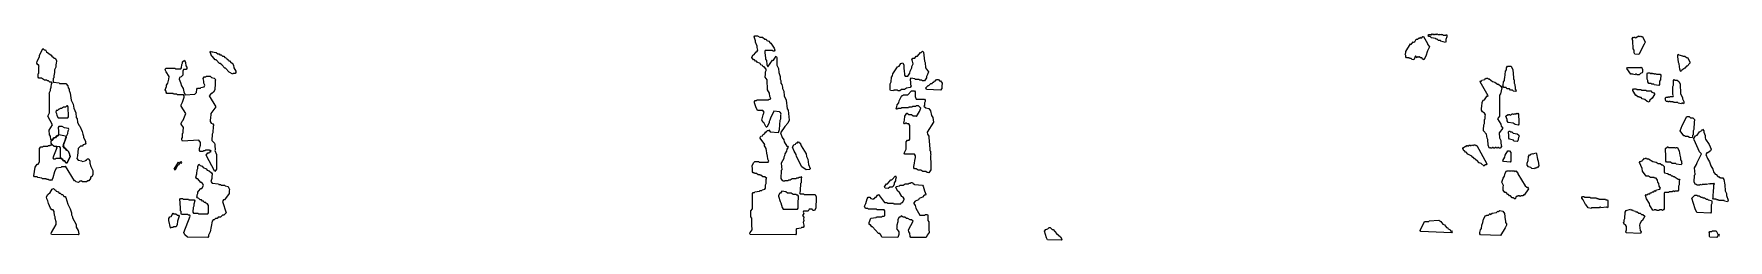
# Model space of a CAD drawing. Header units: millimetres. Extents: x 0 to 7005, y 0 to 855.
import ezdxf

# ---------------------------------------------------------------- set-up
doc = ezdxf.new("R2010")
doc.units = ezdxf.units.MM
doc.layers.add('K', color=7, linetype='Continuous')

msp = doc.modelspace()

# ---------------------------------------------------------------- linework, layer by layer
at = {"layer": 'K'}
for points in [[(2961.7, 31.6), (2970, 42.6), (2970, 50.7), (2968.3, 53.5), (2968.3, 91.8), (2965, 97.3), (2965, 122), (2971.7, 130.2), (2971.7, 193.2), (2974.2, 197.3), (2979.2, 197.3), (2980.9, 200.1), (3000.9, 202.8), (3002.5, 205.6), (3009.2, 205.6), (3010.9, 208.3), (3022.5, 211), (3025, 215.1), (3025, 228.8), (3028.3, 234.2), (3028.3, 253.4), (3030, 256.1), (3022.6, 262.9), (3014.2, 262.9), (3009.2, 268.3), (3004.2, 268.3), (3002.5, 271.1), (2994.2, 271.1), (2987.6, 276.5), (2979.2, 276.5), (2977.5, 279.3), (2974.2, 279.3), (2971.7, 283.5), (2971.7, 299.9), (2970, 302.6), (2970, 308.2), (2975.9, 320.5), (2980.9, 326), (2997.7, 326), (2999.3, 323.3), (3035.9, 323.3), (3038.3, 327.3), (3035, 335.5), (3033.3, 349.2), (3031.7, 351.9), (3028.3, 379.3), (3020, 393), (3021.7, 395.8), (3003.3, 423.1), (3003.3, 425.9), (3005.9, 430.1), (3012.5, 432.8), (3015.9, 438.3), (3020.9, 441), (3025.9, 449.2), (3029.2, 449.2), (3032.5, 454.7), (3037.5, 454.7), (3039.3, 457.6), (3044.3, 449.2), (3079.2, 446.5), (3083.3, 458.8), (3085, 497.1), (3088.3, 502.6), (3088.3, 519), (3090, 521.7), (3087.5, 528.5), (3084.2, 528.5), (3082.5, 531.2), (3059.3, 533.9), (3045.2, 505.2), (3043.5, 497), (3040.2, 491.6), (3040.2, 486.1), (3031, 468.2), (3029.2, 468.2), (3025.9, 471), (3017.5, 487.4), (3015.9, 487.4), (3010, 497), (3015, 519), (3020, 529.9), (3014.2, 536.7), (2992.5, 536.7), (2985, 551.8), (2980, 568.2), (2980, 573.8), (2982.5, 577.9), (2987.5, 577.9), (2989.2, 580.7), (3037.5, 580.7), (3039.2, 583.4), (3044.2, 583.4), (3046.7, 587.4), (3043.3, 595.6), (3041.7, 609.3), (3033.3, 623), (3031.7, 664.1), (3023.3, 675), (3023.3, 680.5), (3025, 683.3), (3025, 697), (3028.3, 702.5), (3028.3, 707.9), (3019.2, 717.4), (3015.9, 717.4), (3012.5, 722.9), (3005.9, 725.6), (3002.5, 731.1), (2990.9, 736.6), (2987.5, 742), (2984.2, 742), (2979.2, 747.5), (2975.9, 747.5), (2968.3, 757.2), (2972.5, 766.8), (2977.5, 769.6), (2985.9, 780.6), (2989.2, 780.6), (2993.3, 787.3), (2990, 798.2), (2990, 803.7), (2983.3, 820.1), (2983.3, 825.6), (2978.3, 842.1), (2980.9, 846.3), (2992.6, 846.3), (3001, 840.8), (3012.6, 840.8), (3022.6, 832.6), (3027.7, 832.6), (3031, 827.1), (3039.3, 824.4), (3042.7, 818.9), (3047.7, 816.1), (3060.2, 795.6), (3063.5, 787.3), (3061, 783.1), (3055.9, 783.1), (3054.2, 785.8), (3024.3, 785.8), (3021.9, 781.8), (3021.9, 773.6), (3023.5, 770.9), (3025.2, 749), (3028.5, 743.5), (3030.2, 727.1), (3034.3, 717.7), (3054.2, 745), (3057.5, 745), (3065.9, 758.6), (3069.3, 761.4), (3071.9, 757.2), (3071.9, 724.4), (3078.5, 710.7), (3080.2, 694.2), (3085.2, 677.8), (3085.2, 666.9), (3088.5, 661.4), (3088.5, 650.4), (3091.9, 645), (3095.2, 634), (3095.2, 628.5), (3100.2, 617.6), (3101.9, 598.4), (3110.2, 579.2), (3115.2, 543.6), (3118.5, 538.2), (3123.5, 497), (3117.7, 484.7), (3104.3, 471), (3086.9, 445), (3093.5, 425.9), (3100.2, 415), (3101.9, 406.7), (3112.7, 389), (3116, 389), (3118.6, 384.8), (3113.5, 376.6), (3111.9, 368.3), (3105.2, 357.4), (3103.5, 349.2), (3100.2, 343.7), (3100.2, 338.2), (3090.2, 319.1), (3091.9, 291.7), (3090.2, 288.9), (3088.5, 256.1), (3094.3, 246.6), (3102.6, 243.9), (3104.2, 246.6), (3119.2, 246.6), (3120.9, 249.4), (3127.6, 249.4), (3135.9, 254.8), (3152.5, 254.8), (3154.2, 257.6), (3160.9, 257.6), (3162.5, 260.3), (3169.2, 260.3), (3170.9, 263.2), (3173.5, 258.9), (3171.9, 253.4), (3171.9, 236.9), (3170.2, 234.2), (3170.2, 220.5), (3168.5, 217.8), (3168.5, 201.3), (3165.2, 195.9), (3167.7, 191.9), (3182.7, 191.9), (3184.3, 189.1), (3231, 189.1), (3235.2, 179.5), (3235.2, 154.8), (3233.5, 152), (3233.5, 132.9), (3227.7, 123.2), (3220.9, 123.2), (3217.5, 128.7), (3206, 128.7), (3201, 120.5), (3182.7, 120.5), (3180.2, 116.5), (3183.6, 111), (3178.6, 102.8), (3183.5, 94.6), (3181.9, 86.4), (3183.5, 80.9), (3180.2, 72.7), (3183.5, 61.7), (3183.5, 56.2), (3181, 52), (3174.3, 52), (3172.7, 49.3), (3152.7, 46.6), (3150.2, 42.5), (3151.9, 39.8), (3151.9, 26.1), (3149.3, 21.9), (2961.7, 23.3), (2960, 26.1), (2961.7, 31.6)], [(5694.2, 753), (5687.5, 753), (5685.9, 755.7), (5675.9, 755.7), (5673.3, 759.9), (5673.3, 765.4), (5670, 770.9), (5673.3, 776.4), (5673.3, 781.9), (5692.6, 813.5), (5694.3, 810.8), (5702.6, 821.7), (5704.3, 819), (5705.9, 821.6), (5709.2, 821.6), (5715.9, 832.6), (5720.9, 832.6), (5727.6, 838.1), (5730.9, 835.4), (5734.3, 840.9), (5736, 838.1), (5739.2, 838.1), (5742.5, 843.5), (5746, 843.5), (5761.9, 814.7), (5761.9, 812), (5770.2, 801), (5761.9, 784.5), (5755.2, 762.6), (5747.6, 747.5), (5742.5, 750.3), (5739.2, 755.7), (5732.5, 755.7), (5729.3, 761.1), (5727.7, 758.5), (5724.2, 758.5), (5722.6, 761.1), (5719.3, 755.6), (5712.6, 763.8), (5706, 747.5), (5698.4, 748.9), (5694.2, 753)], [(5815.9, 826.9), (5807.6, 826.9), (5802.6, 832.4), (5797.5, 832.4), (5795.9, 835.1), (5779.2, 837.9), (5772.6, 843.3), (5767.5, 843.3), (5765, 847.5), (5767.5, 851.7), (5776, 851.7), (5777.6, 849.1), (5780.9, 854.5), (5784.3, 851.7), (5787.5, 851.7), (5789.3, 854.6), (5791, 851.7), (5794.2, 851.7), (5795.9, 854.5), (5799.3, 851.8), (5802.6, 854.5), (5804.3, 851.7), (5814.2, 851.7), (5815.9, 854.6), (5817.7, 851.7), (5826, 851.7), (5827.7, 849), (5837.5, 849), (5839.3, 851.8), (5841.9, 847.6), (5841.9, 842.1), (5838.5, 831.1), (5838.5, 822.9), (5836, 818.7), (5817.5, 824.2), (5815.9, 826.9)], [(6616.7, 776.3), (6616.7, 787.3), (6613.3, 792.7), (6611.7, 825.6), (6608.3, 833.9), (6612.6, 840.8), (6615.9, 838.1), (6617.5, 840.8), (6621, 840.8), (6622.6, 838.1), (6636, 846.3), (6637.6, 843.6), (6642.6, 846.3), (6644.3, 843.5), (6651, 843.5), (6661.9, 820.2), (6658.5, 811.9), (6636, 769.4), (6620, 770.8), (6616.7, 776.3)], [(170.9, 246.4), (167.5, 246.4), (130.9, 306.6), (127.6, 303.9), (114.3, 303.9), (112.7, 301.2), (92.7, 298.5), (85.2, 283.5), (78.5, 258.8), (72.6, 246.3), (70.9, 249.2), (62.5, 249.2), (60.9, 251.9), (52.5, 251.9), (50.9, 254.6), (34.2, 254.6), (32.5, 257.4), (15.9, 260.1), (14.2, 262.9), (2.5, 262.9), (0, 267), (5, 302.7), (14.2, 315.1), (17.5, 315.1), (23.3, 324.6), (23.3, 379.4), (29.2, 386.3), (37.5, 386.3), (39.2, 389), (57.5, 389), (59.2, 391.7), (67.5, 391.7), (69.2, 394.5), (77.6, 394.5), (82.6, 389), (91, 389), (95.2, 382.1), (78.5, 341), (81, 337), (89.2, 337), (90.9, 339.7), (112.7, 339.7), (114.3, 337), (117.7, 337), (122.7, 328.8), (127.7, 328.8), (132.7, 320.6), (137.5, 320.6), (150, 346.5), (148.3, 349.2), (148.3, 354.7), (142.5, 366.9), (137.6, 372.4), (134.2, 372.4), (129.2, 380.6), (125.9, 380.6), (121.7, 387.5), (123.3, 401.3), (128.3, 409.5), (133.3, 428.6), (140, 442.3), (141.7, 453.3), (145, 458.7), (142.5, 462.7), (125.9, 465.5), (117.6, 471), (102.7, 471), (100.2, 466.9), (100.2, 461.5), (101.9, 458.8), (101.9, 436.8), (99.3, 432.6), (94.3, 432.6), (89.3, 424.4), (84.3, 424.4), (74.3, 413.4), (70, 417.6), (68.3, 431.3), (65, 436.8), (63.3, 456), (76.7, 477.9), (58.3, 513.5), (65, 527.2), (65, 606.6), (63.3, 609.3), (68.3, 620.3), (68.3, 625.8), (71.7, 634), (73.3, 647.7), (75, 650.4), (72.5, 654.4), (65.9, 654.4), (60.9, 659.9), (55.9, 659.9), (54.2, 662.6), (44.2, 662.6), (30.9, 670.8), (20.9, 670.8), (18.3, 675), (18.3, 688.8), (20, 691.5), (20, 718.9), (21.7, 721.6), (19.2, 725.6), (15.9, 725.6), (11.7, 732.5), (13.3, 740.8), (23.3, 759.9), (23.3, 765.4), (37.6, 794.3), (42.6, 788.8), (47.7, 788.8), (52.7, 780.5), (71, 766.8), (76, 758.7), (79.3, 758.7), (82.7, 753.2), (87.7, 753.2), (93.5, 743.5), (91.9, 729.8), (90.2, 727), (90.2, 716.1), (85.2, 705.1), (85.2, 694.2), (81.9, 680.5), (81.9, 672.3), (80.2, 669.5), (80.2, 661.3), (78.6, 658.6), (81, 654.6), (104.3, 651.9), (106, 649.1), (132.7, 649.1), (140.2, 639.5), (141.9, 631.3), (145.2, 625.8), (145.2, 620.3), (150.2, 609.4), (153.5, 579.2), (161.9, 562.8), (165.2, 546.4), (173.5, 527.2), (175.2, 508.1), (178.5, 502.6), (180.2, 488.9), (186, 476.6), (190.2, 472.5), (200.2, 450.5), (201.9, 439.6), (205.2, 431.4), (205.2, 425.9), (213.5, 409.5), (213.5, 404), (215.2, 401.2), (212.7, 397), (204.3, 394.3), (199.3, 388.8), (192.6, 388.8), (183.5, 379.3), (180.2, 349.2), (176.9, 338.3), (182.7, 331.5), (197.7, 328.8), (199.3, 326), (212.5, 328.8), (214.2, 331.5), (217.5, 331.5), (220.9, 337), (227.7, 337), (231.9, 327.3), (231.9, 319.1), (235.2, 305.4), (243.5, 289), (243.5, 272.5), (239.3, 262.9), (236, 262.9), (233.5, 258.8), (233.5, 256.1), (227.7, 246.4), (222.6, 246.4), (217.6, 241), (200.9, 241), (196, 246.4), (194.3, 243.7), (189.3, 243.7), (184.3, 238.2), (174.2, 241), (170.9, 246.4)], [(792.6, 711.9), (789.2, 711.9), (777.5, 725.6), (770.9, 731.1), (767.6, 731.1), (754.2, 747.5), (749.2, 747.5), (739.2, 761.2), (735.9, 761.2), (728.3, 779.1), (730.9, 783.3), (734.2, 780.6), (735.9, 783.4), (737.7, 780.5), (754.3, 777.8), (761, 772.3), (766, 772.3), (769.3, 766.9), (774.3, 766.9), (779.3, 761.4), (786, 761.4), (789.3, 755.9), (796, 753.2), (799.3, 747.7), (802.7, 747.7), (806, 742.2), (809.3, 742.2), (816, 734), (819.3, 734), (825.2, 724.4), (826.9, 713.4), (835.2, 699.7), (835.2, 694.2), (832.7, 690), (824.3, 690), (822.6, 687.2), (807.5, 695.5), (792.6, 711.9)], [(3540, 647.7), (3545, 655.9), (3546.7, 675.1), (3550, 680.6), (3551.7, 688.8), (3570.9, 717.6), (3577.5, 720.3), (3584.2, 731.3), (3592.7, 734), (3596.9, 724.3), (3596.9, 707.9), (3598.5, 705.2), (3600.2, 683.3), (3602.7, 679.2), (3614.2, 679.2), (3621.7, 691.5), (3623.3, 699.7), (3630, 713.4), (3630, 718.9), (3635, 729.8), (3633.3, 740.7), (3630, 746.2), (3634.2, 753.2), (3642.5, 753.2), (3647.5, 761.4), (3654.2, 761.4), (3665.9, 777.8), (3669.2, 777.8), (3674.3, 783.3), (3678.5, 779.1), (3681.9, 740.8), (3685.2, 735.3), (3686.9, 713.4), (3698.5, 697), (3695.2, 686), (3690.2, 677.8), (3690.2, 672.3), (3682.7, 659.9), (3672.5, 659.9), (3670.9, 662.6), (3662.5, 662.6), (3660.9, 665.4), (3644.2, 665.4), (3642.5, 668.1), (3626, 670.8), (3623.5, 666.8), (3623.5, 661.4), (3625.2, 658.6), (3625.2, 644.9), (3626.9, 639.4), (3622.7, 632.5), (3607.6, 629.8), (3599.3, 624.3), (3587.6, 624.3), (3581, 618.8), (3572.5, 618.8), (3570.9, 621.5), (3556, 621.5), (3554.3, 618.8), (3541.7, 620.2), (3540, 623), (3540, 647.7)], [(730.9, 364.4), (733.3, 368.4), (730.9, 372.3), (727.6, 369.6), (725.9, 372.4), (709.3, 372.4), (707.7, 369.6), (701, 369.6), (699.3, 366.9), (687.5, 366.9), (685, 371.1), (685, 379.3), (688.3, 393), (688.3, 403.9), (682.5, 413.5), (614.2, 410.7), (611.7, 414.9), (611.7, 420.4), (615, 425.9), (615, 442.3), (616.7, 445.1), (616.7, 458.8), (618.3, 461.5), (618.3, 466.9), (608.3, 480.6), (608.3, 483.4), (612.5, 493), (616.7, 497.1), (628.3, 524.4), (608.3, 554.5), (608.3, 560.1), (615, 571), (621.7, 592.9), (621.7, 598.3), (619.2, 602.4), (592.5, 602.4), (590.9, 605.1), (577.5, 605.1), (575.9, 607.9), (549.2, 607.9), (546.7, 612.1), (548.3, 614.8), (543.3, 623), (548.3, 636.7), (548.3, 642.2), (553.3, 650.4), (558.3, 666.8), (560, 677.8), (546.7, 696.9), (543.3, 705.2), (545.9, 712.1), (584.3, 712.1), (586, 709.4), (607.5, 709.4), (610, 713.4), (611.7, 727.1), (615, 732.6), (615, 738.1), (622.6, 745), (626.9, 735.3), (628.5, 721.6), (631.9, 716.1), (631.9, 710.6), (629.3, 706.4), (619.3, 706.4), (615.2, 699.7), (615.2, 683.2), (609.3, 676.3), (602.7, 673.6), (600.2, 666.8), (606.9, 653.2), (610.2, 639.5), (616.9, 628.5), (620.2, 614.8), (626, 602.6), (665.9, 605.3), (671.7, 612.1), (673.3, 625.8), (675.9, 630), (689.2, 630), (690.9, 632.7), (704.2, 635.4), (706.7, 642.2), (703.3, 650.4), (703.3, 658.6), (700, 669.6), (704.2, 676.5), (710.9, 676.5), (712.5, 679.2), (729.3, 679.2), (734.3, 673.8), (746, 671), (751.9, 664.1), (750.2, 661.3), (750.2, 636.7), (748.5, 633.9), (748.5, 623), (742.7, 613.4), (736, 607.9), (732.7, 607.9), (725.2, 598.4), (751.9, 551.8), (731.9, 524.4), (730.2, 502.5), (728.5, 499.8), (728.5, 491.6), (732.7, 484.8), (739.3, 482.1), (743.6, 475.2), (741.9, 472.4), (740.2, 445), (736.9, 439.5), (735.2, 412.2), (746.9, 401.3), (748.5, 395.8), (748.5, 384.8), (750.2, 382.1), (750.2, 373.8), (748.5, 371.1), (755.2, 354.7), (755.2, 294.4), (747.6, 284.7), (711.7, 352), (719.2, 361.6), (724.2, 361.6), (727.6, 367.2), (730.9, 364.4)], [(6105.9, 621.5), (6100.9, 627), (6090.9, 627), (6087.5, 632.5), (6077.5, 632.5), (6073.3, 639.4), (6075, 642.2), (6076.7, 655.9), (6080, 661.4), (6080, 669.6), (6081.7, 672.3), (6085, 699.7), (6088.3, 705.2), (6088.3, 713.4), (6092.5, 720.3), (6107.7, 720.3), (6115.2, 705.2), (6115.2, 699.7), (6116.9, 697), (6116.9, 683.3), (6118.5, 680.5), (6118.5, 666.9), (6120.2, 664.1), (6120.2, 650.4), (6123.5, 645), (6123.5, 639.5), (6125.2, 636.7), (6125.2, 625.8), (6128.6, 620.3), (6126, 616.1), (6118.4, 617.4), (6114.2, 621.5), (6105.9, 621.5)], [(6602.6, 687.3), (6586.7, 710.6), (6589.2, 714.8), (6644.2, 714.8), (6645.9, 717.7), (6651.9, 707.9), (6651.9, 696.9), (6649.3, 692.8), (6642.7, 690), (6637.6, 684.5), (6627.5, 684.5), (6625.9, 687.3), (6622.7, 687.3), (6621, 684.5), (6609.2, 687.3), (6607.6, 689.9), (6606, 687.3), (6602.6, 687.3)], [(6803.3, 729.8), (6800, 735.3), (6800, 740.7), (6798.3, 743.5), (6796.7, 765.4), (6799.3, 769.7), (6801, 766.9), (6816, 764.1), (6817.7, 761.4), (6826, 761.4), (6832.6, 755.9), (6837.7, 755.9), (6846.9, 738), (6846.9, 732.5), (6836, 720.1), (6832.7, 720.1), (6826, 711.9), (6814.3, 703.7), (6811, 698.2), (6808.4, 699.6), (6805, 707.9), (6803.3, 729.8)], [(3688.3, 631.3), (3697.6, 640.9), (3700.9, 640.9), (3709.2, 649.1), (3714.2, 649.1), (3717.5, 654.6), (3720.9, 654.6), (3724.2, 660.1), (3727.6, 660.1), (3732.6, 665.6), (3741, 665.6), (3744.3, 660.1), (3749.3, 660.1), (3755.2, 650.4), (3755.2, 644.9), (3753.5, 642.2), (3753.5, 628.5), (3749.3, 621.5), (3690.9, 624.3), (3688.3, 631.3)], [(5993.3, 453.2), (5993.3, 467), (5995, 469.7), (5995, 477.9), (5998.3, 483.4), (5998.3, 499.8), (6000, 502.6), (6000, 513.5), (6001.7, 519), (5997.5, 525.7), (5989.2, 531.2), (5985, 538.1), (5985, 549.1), (5986.7, 551.9), (5988.3, 571), (5994.2, 580.7), (5997.6, 580.7), (6009.3, 597.2), (6010.9, 594.5), (6013.3, 598.4), (5980, 655.9), (5982.6, 660.2), (5984.3, 657.4), (5987.5, 662.8), (5999.2, 665.5), (6002.6, 671.1), (6004.3, 668.4), (6005.9, 671), (6011, 671), (6012.7, 668.3), (6017.6, 668.3), (6031, 657.3), (6041, 654.6), (6051, 646.4), (6056, 646.4), (6066, 638.1), (6070.2, 631.2), (6063.5, 606.5), (6060.2, 601.1), (6060.2, 513.5), (6051.9, 502.5), (6065.2, 480.7), (6066.9, 472.5), (6073.6, 464.2), (6058.5, 445), (6060.2, 423.2), (6065.2, 412.2), (6065.2, 401.2), (6068.5, 387.5), (6062.7, 380.6), (6057.5, 380.6), (6055.9, 383.3), (6052.7, 383.3), (6051, 380.6), (6047.5, 380.6), (6045.9, 383.3), (6042.7, 383.3), (6041, 380.6), (6035.9, 380.6), (6034.2, 383.3), (6031, 383.3), (6029.3, 380.6), (6024.2, 380.6), (6022.6, 383.3), (6019.3, 380.6), (6016.7, 382), (6013.3, 393), (6011.7, 417.6), (6008.3, 423.1), (6006.7, 439.5), (5993.3, 453.2)], [(6677.5, 648.9), (6673.3, 655.8), (6673.3, 661.3), (6670, 666.8), (6670, 688.8), (6672.5, 692.9), (6682.7, 692.9), (6684.3, 690.2), (6687.6, 690.2), (6691, 693), (6692.7, 690.2), (6701, 690.2), (6702.6, 687.5), (6707.6, 690.2), (6709.3, 687.5), (6724.3, 687.5), (6726.9, 683.3), (6726.9, 675), (6725.2, 672.3), (6725.2, 664.1), (6721.9, 658.6), (6721.9, 644.9), (6719.3, 640.7), (6699.2, 643.5), (6697.5, 646.2), (6689.2, 646.2), (6687.5, 648.9), (6677.5, 648.9)], [(6779.2, 569.5), (6777.5, 572.3), (6767.5, 572.3), (6765.9, 575), (6761, 575), (6759.3, 572.2), (6757.5, 575), (6749.2, 575), (6746.7, 579.2), (6746.7, 584.7), (6745, 587.4), (6747.5, 591.6), (6757.5, 591.6), (6759.2, 594.4), (6762.6, 591.7), (6764.2, 594.4), (6777.5, 594.4), (6780, 598.4), (6776.7, 603.8), (6776.7, 636.7), (6780, 642.2), (6780, 661.4), (6782.6, 665.6), (6786, 662.8), (6794.3, 662.8), (6801, 657.3), (6806.9, 647.7), (6808.5, 606.6), (6816.9, 590.2), (6816.9, 584.7), (6821.9, 573.8), (6821.9, 568.2), (6819.3, 564), (6817.5, 566.8), (6814.3, 566.8), (6812.7, 564), (6799.2, 566.8), (6797.5, 569.5), (6787.5, 569.5), (6785.9, 572.2), (6784.3, 569.5), (6779.2, 569.5)], [(3675.9, 284.8), (3667.6, 290.2), (3655.9, 290.2), (3647.6, 295.7), (3640.9, 295.7), (3638.3, 299.9), (3638.3, 308.2), (3640, 310.9), (3643.3, 338.3), (3645, 341), (3645, 349.2), (3640.9, 356), (3600.9, 356), (3598.3, 360.2), (3606.7, 376.6), (3606.7, 406.7), (3612.6, 413.7), (3619.2, 413.7), (3621.7, 417.7), (3621.7, 475.1), (3617.5, 481.9), (3609.2, 481.9), (3607.5, 484.6), (3604.3, 484.6), (3602.7, 481.9), (3599.2, 481.9), (3596.7, 486.1), (3600, 497.1), (3601.7, 513.5), (3609.2, 525.9), (3611, 525.9), (3617.6, 520.4), (3629.3, 520.4), (3636, 515), (3647.7, 515), (3649.3, 512.3), (3661.7, 532.7), (3666.7, 546.3), (3657.6, 555.8), (3647.7, 555.8), (3646, 553.1), (3632.7, 553.1), (3631, 550.4), (3617.7, 550.4), (3616, 547.6), (3587.7, 547.6), (3586, 544.9), (3572.7, 544.9), (3571, 542.1), (3567.5, 542.1), (3565, 546.4), (3568.3, 551.9), (3570, 560.1), (3576.7, 568.3), (3578.3, 576.5), (3589.2, 599.8), (3592.5, 599.8), (3594.2, 602.6), (3614.2, 602.6), (3629.2, 619), (3641, 619), (3643.5, 614.8), (3643.5, 595.7), (3647.7, 583.4), (3682.7, 583.4), (3685.2, 579.2), (3685.2, 573.7), (3681.9, 568.2), (3681.9, 557.3), (3680.2, 554.6), (3687.7, 547.8), (3701, 545.1), (3706.9, 535.4), (3711.9, 516.3), (3716.9, 508.1), (3720.2, 488.8), (3693.5, 447.8), (3695.2, 439.6), (3700.2, 431.4), (3701.9, 404), (3703.5, 401.3), (3703.5, 387.6), (3705.2, 384.8), (3705.2, 371.1), (3706.9, 368.4), (3706.9, 357.5), (3708.5, 354.7), (3706.9, 349.2), (3706.9, 332.8), (3708.5, 330.1), (3708.5, 291.7), (3701, 279.3), (3693.4, 280.7), (3687.6, 284.8), (3675.9, 284.8)], [(6637.5, 594.2), (6632.6, 594.2), (6627.6, 599.6), (6624.2, 599.6), (6611.7, 620.3), (6611.7, 623), (6614.2, 627.2), (6626, 627.2), (6627.7, 624.5), (6646, 624.5), (6647.7, 621.7), (6666, 621.7), (6667.7, 619), (6686, 619), (6689.3, 613.5), (6697.7, 610.8), (6700.2, 606.6), (6700.2, 603.8), (6691, 588.7), (6681.9, 579.2), (6679.3, 572.2), (6670.9, 575), (6660.9, 583.2), (6649.2, 586), (6645.9, 591.4), (6639.2, 591.4), (6637.5, 594.2)], [(140.9, 506.7), (143.3, 510.8), (141.7, 551.8), (139.2, 555.8), (136, 555.8), (131, 550.4), (122.6, 550.4), (114.3, 544.9), (109.3, 544.9), (107.7, 542.1), (102.6, 542.1), (97.6, 536.7), (92.7, 536.7), (90.2, 529.9), (93.5, 524.5), (95.2, 516.3), (101, 506.7), (140.9, 506.7)], [(6091.7, 494.3), (6091.7, 499.8), (6086.7, 513.5), (6094.3, 520.5), (6097.6, 517.8), (6099.2, 520.4), (6102.7, 520.4), (6104.3, 517.7), (6112.6, 523.2), (6116, 523.2), (6117.6, 520.5), (6119.2, 523.2), (6127.5, 523.2), (6129.2, 526), (6132.6, 523.2), (6136, 526), (6138.5, 521.7), (6138.5, 508), (6140.2, 505.3), (6140.2, 480.6), (6137.7, 476.4), (6124.2, 479.2), (6115.9, 484.6), (6095.9, 487.4), (6091.7, 494.3)], [(6815, 475.2), (6834.2, 512.2), (6844.3, 512.2), (6849.3, 506.7), (6859.3, 506.7), (6866.9, 499.8), (6866.9, 494.3), (6865.2, 491.6), (6865.2, 475.1), (6863.5, 472.4), (6863.5, 458.7), (6860.2, 453.2), (6860.2, 436.8), (6858.5, 434.1), (6858.5, 428.6), (6856, 424.4), (6845.1, 425.8), (6839.2, 429.9), (6827.5, 429.9), (6825.9, 432.6), (6822.6, 432.6), (6806.7, 453.2), (6815, 475.2)], [(131.7, 321.7), (127.5, 328.6), (122.5, 328.6), (117.5, 336.8), (114.2, 336.8), (110, 343.7), (110, 382), (107.5, 386.1), (82.6, 388.8), (75.9, 394.3), (71.7, 401.2), (71.7, 409.5), (84.2, 424.6), (89.2, 424.6), (94.2, 432.8), (99.2, 432.8), (102.6, 438.3), (131, 432.8), (133.5, 425.9), (121.9, 395.7), (121.9, 387.6), (126, 380.8), (129.3, 380.8), (134.3, 372.6), (137.6, 372.6), (142.7, 367.1), (150.2, 346.5), (137.7, 320.3), (131.7, 321.7)], [(6098.3, 439.5), (6096.7, 442.3), (6096.7, 447.8), (6099.2, 452), (6104.3, 452), (6106, 449.2), (6111, 449.2), (6116, 443.8), (6132.6, 441), (6139.3, 435.5), (6141.9, 431.4), (6138.5, 425.8), (6135.2, 412.1), (6132.7, 408), (6119.2, 410.7), (6117.5, 413.5), (6100.9, 418.9), (6098.3, 423.1), (6098.3, 439.5)], [(6943.3, 176.7), (6945, 209.6), (6946.7, 212.3), (6946.7, 228.8), (6948.3, 231.5), (6945.9, 235.4), (6944.3, 232.7), (6931, 232.7), (6929.3, 229.9), (6927.6, 232.7), (6915.9, 230), (6912.6, 232.7), (6911, 230), (6897.7, 230), (6896, 227.2), (6889.3, 230), (6887.7, 227.3), (6875.9, 227.3), (6874.2, 230), (6870.9, 230), (6865, 239.7), (6866.7, 269.8), (6868.3, 272.6), (6866.7, 299.9), (6875, 313.7), (6876.7, 321.9), (6895, 357.4), (6886.7, 365.6), (6865, 414.9), (6863.3, 420.4), (6870.9, 432.8), (6877.5, 435.5), (6887.5, 449.2), (6895.9, 454.7), (6899.3, 460.3), (6905.2, 453.3), (6905.2, 447.8), (6910.2, 434.1), (6910.2, 423.2), (6911.9, 417.7), (6926.9, 395.8), (6935.2, 376.6), (6932.7, 369.7), (6921, 361.4), (6917.7, 361.4), (6913.5, 354.7), (6920.2, 338.3), (6928.5, 324.6), (6933.5, 308.2), (6941.9, 294.5), (6945.2, 283.5), (6951, 274), (6956, 271.3), (6962.7, 263.1), (6966, 263.1), (6969.3, 257.6), (6972.6, 260.4), (6974.3, 257.6), (6982.7, 257.6), (6986.9, 250.7), (6991.9, 228.7), (6993.5, 204.1), (6998.5, 193.2), (6998.5, 184.9), (7005.2, 165.8), (7002.7, 158.8), (6990.9, 161.6), (6989.2, 164.3), (6965.9, 164.3), (6964.2, 167), (6957.5, 167), (6955.9, 169.8), (6944.2, 169.8), (6941.7, 174), (6943.3, 176.7)], [(3175.9, 304), (3153.3, 346.4), (3151.7, 354.6), (3143.3, 368.3), (3136.7, 384.8), (3142.5, 394.5), (3149.2, 397.2), (3152.5, 402.7), (3157.5, 402.7), (3160.9, 408.3), (3164.3, 402.7), (3167.7, 402.7), (3171.9, 390.3), (3193.5, 357.5), (3195.2, 346.5), (3200.2, 335.5), (3203.5, 313.6), (3210.2, 297.2), (3207.7, 293), (3193.4, 291.6), (3175.9, 304)], [(5949.2, 342.3), (5945.9, 347.8), (5929.2, 356), (5922.6, 364.2), (5919.2, 364.2), (5915.9, 369.6), (5912.5, 369.6), (5908.3, 379.3), (5910.9, 383.5), (5919.3, 389.1), (5920.9, 386.4), (5924.2, 391.7), (5927.7, 391.7), (5929.3, 389.1), (5936, 394.5), (5937.7, 391.7), (5942.5, 391.7), (5944.2, 394.5), (5950.9, 391.8), (5952.5, 394.5), (5961, 394.5), (5962.7, 391.7), (5966, 391.7), (6006.9, 316.3), (6004.3, 312.1), (5999.3, 312.1), (5996, 306.6), (5984.2, 317.6), (5975.9, 320.4), (5965.9, 331.3), (5962.5, 331.3), (5959.2, 336.8), (5955.9, 336.8), (5952.5, 342.3), (5949.2, 342.3)], [(6106.9, 362.9), (6106.9, 327.3), (6104.3, 323.1), (6075.9, 325.8), (6073.3, 330), (6081.7, 343.8), (6083.3, 352), (6094.2, 369.8), (6101, 369.8), (6106.9, 362.9)], [(6184.2, 353.4), (6187.5, 353.4), (6189.2, 356.1), (6197.6, 358.9), (6199.3, 356.2), (6200.9, 358.9), (6211, 361.6), (6213.5, 357.5), (6216.9, 335.5), (6220.2, 327.3), (6221.9, 308.1), (6217.7, 301.2), (6214.3, 301.2), (6212.7, 298.5), (6206, 298.5), (6204.3, 295.7), (6193.4, 297.1), (6189.2, 301.2), (6179.2, 303.9), (6175, 310.8), (6175, 319.1), (6178.3, 330.1), (6180, 346.5), (6184.2, 353.4)], [(6746.7, 362.9), (6746.7, 379.4), (6754.2, 386.3), (6757.7, 386.3), (6759.3, 383.5), (6786, 383.5), (6787.6, 380.9), (6789.2, 383.5), (6796, 383.5), (6803.5, 368.4), (6805.2, 352), (6808.5, 341), (6808.5, 332.8), (6811.9, 327.3), (6811.9, 321.9), (6813.5, 319.1), (6811, 312.1), (6790.9, 314.9), (6789.2, 317.6), (6774.2, 317.6), (6767.6, 323.1), (6750.9, 323.1), (6748.3, 327.3), (6748.3, 360.1), (6746.7, 362.9)], [(599.4, 312.2), (594.3, 309.4), (588.5, 299.9), (584.3, 290.2), (580, 294.4), (597.6, 323.4), (601.9, 319.1), (599.4, 312.2)], [(644.2, 104), (637.5, 104), (635.9, 106.8), (610.9, 106.8), (608.3, 111), (608.3, 119.2), (606.7, 121.9), (606.7, 141.1), (605, 143.8), (605, 160.3), (603.3, 163), (603.3, 168.5), (605.9, 172.7), (616, 172.7), (617.7, 170), (639.3, 170), (641, 167.2), (662.7, 167.2), (665.2, 163), (661.9, 149.3), (661.9, 141.1), (658.5, 135.6), (658.5, 127.4), (656.9, 124.7), (656.9, 116.5), (659.3, 112.5), (679.3, 112.5), (681, 109.7), (719.2, 109.7), (721.7, 113.8), (721.7, 143.8), (717.5, 150.6), (714.2, 150.6), (710.9, 156.1), (704.2, 156.1), (700.9, 161.5), (697.6, 161.5), (692.6, 167), (687.6, 167), (682.5, 172.5), (675.9, 175.3), (673.3, 179.4), (675, 182.2), (675, 187.7), (678.3, 193.2), (678.3, 198.6), (680.9, 202.8), (690.9, 213.8), (694.2, 213.8), (701.7, 226), (699.2, 232.8), (694.2, 238.2), (690.9, 238.2), (677.6, 254.6), (674.2, 254.6), (670, 261.6), (673.3, 275.3), (675, 291.7), (678.3, 297.2), (678.3, 305.4), (682.6, 315.2), (687.7, 309.6), (696, 306.9), (699.3, 301.4), (712.7, 295.9), (716, 290.4), (724.3, 287.7), (734.3, 279.5), (736.9, 275.3), (736.9, 269.8), (735.2, 267), (735.2, 256.1), (731.9, 242.4), (737.7, 235.7), (762.7, 232.9), (764.3, 230.2), (772.7, 230.2), (774.3, 227.5), (789.3, 227.5), (791, 224.7), (802.7, 222), (805.2, 217.8), (808.5, 209.6), (806.9, 204.1), (806.9, 193.1), (792.7, 172.5), (787.6, 167), (784.3, 167), (780.2, 160.3), (795.2, 113.7), (786, 104), (779.3, 104), (771, 95.8), (762.6, 95.8), (757.6, 90.4), (751, 90.4), (746, 84.9), (741, 84.9), (736.9, 78.1), (728.5, 34.3), (721.9, 20.6), (721.9, 15.1), (719.3, 11), (635.1, 12.3), (624.2, 21.9), (620, 31.6), (646.7, 100), (644.2, 104)], [(610.2, 321.8), (607.6, 317.5), (605, 321.8), (607.6, 326.1), (610.2, 321.8)], [(6082.6, 197.1), (6075, 206.8), (6075, 220.5), (6076.7, 226), (6070, 239.7), (6075, 256.2), (6080, 264.4), (6083.3, 278.1), (6089.2, 287.7), (6094.3, 287.7), (6095.9, 285.1), (6097.5, 287.7), (6107.7, 287.7), (6109.3, 285.1), (6110.9, 287.7), (6121, 287.7), (6124.3, 285), (6127.6, 287.7), (6135.2, 278.1), (6135.2, 275.3), (6166, 224.7), (6172.6, 219.2), (6176, 219.2), (6180.2, 212.3), (6162.6, 186.1), (6160.9, 188.9), (6156, 183.5), (6147.7, 183.5), (6146, 180.7), (6142.6, 183.5), (6136, 183.5), (6134.3, 180.7), (6129.3, 180.7), (6124.3, 169.7), (6115.9, 175.2), (6112.6, 175.2), (6105.9, 183.5), (6100.9, 183.5), (6097.5, 188.9), (6094.2, 188.9), (6087.6, 197.1), (6082.6, 197.1)], [(6684.2, 197.4), (6687.6, 194.6), (6692.6, 200.1), (6697.6, 200.1), (6702.6, 205.6), (6705.9, 202.9), (6709.2, 208.3), (6722.5, 211), (6725, 215), (6720, 223.2), (6718.3, 234.2), (6715, 239.6), (6713.3, 247.9), (6707.5, 257.4), (6700.9, 257.4), (6699.2, 260.1), (6684.2, 260.1), (6675.9, 265.6), (6665.9, 265.6), (6651.7, 286.2), (6650, 297.2), (6638.3, 321.8), (6640.9, 326), (6649.2, 328.8), (6652.5, 334.2), (6655.9, 334.2), (6659.3, 339.8), (6660.9, 337.1), (6662.5, 339.7), (6667.7, 339.7), (6669.3, 337), (6676, 337), (6694.3, 326), (6707.6, 323.3), (6716, 317.8), (6724.3, 317.8), (6731, 312.3), (6734.3, 312.3), (6740.2, 305.4), (6740.2, 283.5), (6742.7, 279.5), (6754.3, 276.7), (6761, 271.3), (6766, 271.3), (6771, 265.8), (6776, 265.8), (6777.7, 263.1), (6782.6, 263.1), (6799.3, 252.1), (6802.7, 252.1), (6805.2, 247.9), (6803.5, 245.1), (6803.5, 228.7), (6800.2, 223.2), (6800.2, 206.8), (6797.7, 202.6), (6784.3, 202.6), (6782.6, 199.8), (6780.9, 202.6), (6776, 202.6), (6774.3, 199.9), (6761, 199.9), (6759.3, 197.1), (6742.7, 197.1), (6740.2, 193.1), (6740.2, 130.1), (6737.7, 126), (6734.3, 123.2), (6730.9, 126), (6721, 126), (6719.3, 123.2), (6709.2, 123.2), (6707.5, 126), (6699.3, 126), (6697.6, 123.2), (6693.4, 124.6), (6681.7, 143.8), (6680, 152), (6668.3, 171.2), (6663.3, 184.9), (6665.9, 189.2), (6669.3, 186.4), (6674.2, 191.9), (6680.9, 191.9), (6684.2, 197.4)], [(71.7, 26.1), (73.3, 31.6), (91.7, 64.5), (91.7, 75.4), (88.3, 89.1), (88.3, 97.3), (85, 102.8), (85, 108.2), (83.3, 111), (83.3, 119.2), (79.2, 126), (74.2, 126), (68.4, 132.8), (60, 152), (58.3, 163), (53.3, 171.2), (51.7, 179.5), (57.5, 189.1), (67.5, 197.3), (75.9, 211), (81, 213.8), (86, 208.3), (89.3, 208.3), (92.7, 202.8), (101, 200.1), (104.3, 194.6), (109.3, 194.6), (114.3, 189.1), (119.3, 189.1), (124.3, 180.9), (129.3, 180.9), (131.9, 176.7), (140.2, 149.4), (150.2, 130.2), (155.2, 113.7), (155.2, 105.5), (160.2, 97.3), (160.2, 91.9), (175.2, 64.5), (175.2, 53.5), (183.5, 39.8), (185.2, 26.1), (182.7, 21.9), (73.4, 23.3), (71.7, 26.1)], [(3492.6, 27.4), (3467.6, 54.8), (3464.2, 54.8), (3459.2, 63), (3455.9, 63), (3453.3, 67.2), (3453.3, 72.7), (3460.9, 90.6), (3482.5, 93.3), (3484.2, 96), (3505.9, 96), (3507.5, 98.8), (3515.9, 98.8), (3518.3, 102.8), (3518.3, 121.9), (3515.9, 126), (3485.9, 126), (3484.2, 128.7), (3449.2, 128.7), (3447.5, 131.4), (3439.2, 131.4), (3435, 141.1), (3440, 152.1), (3445, 171.3), (3449.2, 178.2), (3456, 178.2), (3461, 172.7), (3470.9, 170), (3472.5, 172.7), (3475.9, 172.7), (3479.2, 178.2), (3482.5, 178.2), (3487.5, 186.4), (3492.6, 189.2), (3517.7, 156.3), (3527.7, 156.3), (3529.3, 153.5), (3554.3, 153.5), (3556, 150.8), (3584.2, 150.8), (3587.5, 156.3), (3590.9, 156.3), (3598.3, 168.5), (3598.3, 171.2), (3594.2, 178), (3589.2, 180.7), (3579.2, 197.2), (3572.5, 202.7), (3563.3, 217.8), (3565.9, 222), (3579.2, 224.7), (3580.9, 227.5), (3594.2, 227.5), (3602.6, 232.9), (3615.9, 232.9), (3617.5, 235.7), (3624.2, 235.7), (3625.9, 238.4), (3632.7, 238.4), (3636, 232.9), (3639.3, 232.9), (3641, 230.2), (3674.3, 227.5), (3676.9, 223.3), (3681.9, 204.1), (3688.6, 190.4), (3686, 186.2), (3681, 186.2), (3674.3, 178), (3661, 172.5), (3657.7, 167), (3644.3, 161.6), (3638.5, 154.8), (3638.5, 152.1), (3643.5, 143.9), (3646.9, 132.9), (3662.7, 104.2), (3684.2, 104.2), (3685.9, 107), (3694.3, 107), (3696.9, 102.8), (3696.9, 80.9), (3700.2, 75.4), (3700.2, 39.8), (3701.9, 37.1), (3701.9, 31.6), (3693.5, 20.6), (3689.3, 11), (3625.9, 11), (3623.3, 15.1), (3621.7, 28.8), (3618.3, 34.3), (3616.7, 42.6), (3635, 78.1), (3629.2, 84.9), (3622.6, 84.9), (3614.2, 90.4), (3607.6, 90.4), (3600.9, 95.8), (3594.2, 95.8), (3586, 101.3), (3582.7, 95.8), (3577.7, 95.8), (3571.9, 86.3), (3571.9, 75.4), (3568.5, 61.7), (3568.5, 50.7), (3566.9, 48), (3576.9, 34.4), (3576.9, 23.4), (3572.7, 11), (3506.7, 12.3), (3502.5, 22), (3497.6, 27.4), (3492.6, 27.4)], [(3529.2, 232.9), (3542.6, 249.4), (3547.6, 249.4), (3562.6, 265.9), (3565.2, 261.6), (3561.9, 250.6), (3561.9, 245.1), (3556.9, 236.9), (3556.9, 231.4), (3552.7, 221.8), (3549.3, 219), (3539.3, 219), (3532.6, 213.6), (3520, 214.9), (3516.7, 220.5), (3525.9, 232.9), (3529.2, 232.9)], [(3160, 132.9), (3160, 165.8), (3161.7, 168.5), (3161.7, 182.2), (3159.2, 186.2), (3154.2, 186.2), (3152.5, 188.9), (3139.2, 188.9), (3130.9, 194.4), (3115.9, 194.4), (3109.2, 199.9), (3092.7, 202.6), (3087.7, 194.4), (3084.3, 194.4), (3078.5, 184.9), (3078.5, 182.2), (3085.2, 160.3), (3088.5, 154.8), (3093.5, 135.7), (3097.7, 128.9), (3157.5, 128.9), (3160, 132.9)], [(6411, 178.2), (6434.3, 178.2), (6436, 175.4), (6461, 175.4), (6462.7, 172.7), (6469.3, 172.7), (6471, 170), (6497.7, 170), (6499.3, 167.2), (6506, 167.2), (6508.5, 163), (6508.5, 138.3), (6506, 134.1), (6502.6, 136.9), (6479.2, 134.2), (6477.5, 136.9), (6474.3, 136.9), (6472.7, 134.2), (6441, 134.2), (6439.3, 131.4), (6425.9, 134.2), (6417.5, 147.9), (6415.9, 147.9), (6405.9, 167.1), (6400, 173.9), (6400, 176.7), (6402.5, 180.9), (6409.3, 180.9), (6411, 178.2)], [(6907.6, 175.4), (6916, 170), (6921, 170), (6922.7, 167.2), (6936, 164.5), (6938.5, 160.3), (6938.5, 152), (6935.2, 146.6), (6935.2, 116.4), (6932.7, 112.3), (6875.9, 115), (6868.3, 130.1), (6855, 174), (6867.6, 186.4), (6877.7, 186.4), (6879.3, 183.7), (6886, 183.7), (6894.3, 178.2), (6899.3, 178.2), (6901, 175.4), (6907.6, 175.4)], [(567.5, 98.7), (575.9, 112.6), (577.7, 109.7), (587.6, 109.7), (594.3, 104.2), (597.7, 104.2), (600.2, 100.1), (593.5, 78.1), (591.9, 64.4), (587.7, 54.8), (577.7, 54.8), (576, 52), (569.3, 52), (567.6, 49.3), (565, 50.7), (558.3, 80.9), (558.3, 89.1), (562.5, 96), (567.5, 98.7)], [(5826, 65.9), (5832.7, 63.2), (5841, 52.2), (5844.3, 52.2), (5847.7, 46.7), (5854.3, 44), (5857.7, 38.5), (5861, 38.5), (5863.6, 34.3), (5861, 30.1), (5734.2, 35.6), (5731.7, 39.8), (5749.2, 76.9), (5767.5, 76.9), (5769.2, 79.6), (5809.3, 82.3), (5817.7, 76.8), (5826, 65.9)], [(5993.3, 86.4), (6002.5, 101.5), (6005.9, 101.5), (6007.5, 104.2), (6014.2, 104.2), (6021, 109.8), (6022.6, 107), (6029.2, 112.5), (6047.6, 115.2), (6052.6, 120.7), (6055.9, 118), (6060.9, 123.4), (6074.3, 120.7), (6080.2, 111), (6083.5, 83.6), (6085.2, 80.9), (6085.2, 72.7), (6088.5, 67.2), (6088.5, 61.7), (6083.5, 50.7), (6064.3, 19.2), (5980.9, 21.9), (5978.3, 26.1), (5978.3, 31.6), (5981.7, 42.6), (5985, 48.1), (5986.7, 61.7), (5991.7, 72.7), (5993.3, 86.4)], [(6580, 116.5), (6584.2, 123.4), (6601, 128.9), (6602.7, 126.2), (6609.3, 126.2), (6611, 123.4), (6622.7, 120.7), (6624.3, 117.9), (6629.3, 117.9), (6636, 112.5), (6641, 112.5), (6647.6, 107), (6652.6, 107), (6660.2, 100.1), (6649.3, 79.4), (6647.7, 79.4), (6640.2, 67.1), (6638.5, 61.7), (6641.9, 39.8), (6645.2, 34.3), (6642.7, 27.4), (6584.2, 30.1), (6581.7, 34.3), (6585, 42.6), (6585, 56.2), (6580.9, 63), (6575.9, 65.7), (6573.3, 72.7), (6575, 75.4), (6575, 83.6), (6578.3, 89.1), (6580, 116.5)], [(4191.7, 1.4), (4186.7, 9.6), (4178.3, 37.1), (4184.2, 44), (4192.5, 46.7), (4197.6, 52.2), (4202.6, 52.2), (4211, 44), (4214.3, 44), (4227.7, 27.6), (4244.3, 13.9), (4250.2, 4.2), (4247.7, 0), (4191.7, 1.4)], [(6968.6, 20.6), (6965.9, 16.3), (6964.3, 19.1), (6957.6, 11), (6930, 12.3), (6928.3, 15.1), (6928.3, 28.8), (6926.7, 31.6), (6929.2, 35.8), (6937.5, 35.8), (6939.2, 38.5), (6956, 38.5), (6964.3, 22.2), (6965.9, 24.9), (6968.6, 20.6)]]:
    msp.add_lwpolyline(points, close=True, dxfattribs=at)

doc.saveas('drawing.dxf')
